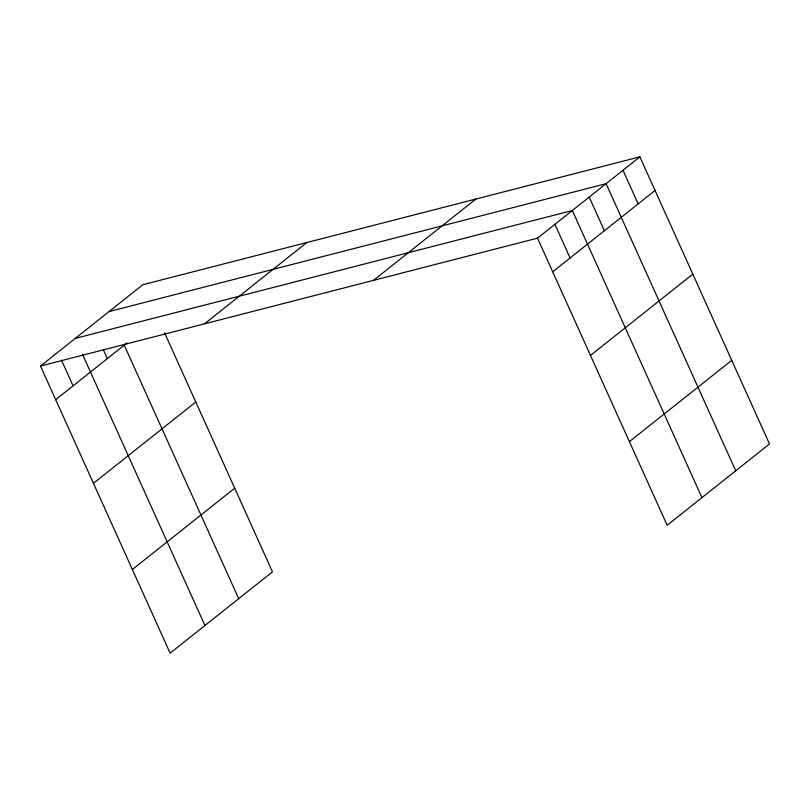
<?xml version="1.0" encoding="UTF-8"?>
<svg xmlns="http://www.w3.org/2000/svg" width="810" height="810" viewBox="0 0 810 810"><rect width="100%" height="100%" fill="white"/><g stroke="black" fill="none" stroke-linecap="round" stroke-linejoin="round"><path stroke-width="1.21" d="M164.562 332.849L272.474 571.84L170.14 653.154L40.5 366.039L142.833 284.725L639.86 156.846L769.5 443.961L667.167 525.275L537.526 238.16L639.86 156.846M55.688 399.664L127.059 342.944M204.515 323.838L306.858 242.524M93.454 483.317L195.787 402.003M373.511 280.361L475.845 199.047M132.364 569.501L234.708 488.187M552.714 271.796L655.047 190.482M590.48 355.438L692.813 274.124M629.4 441.632L731.734 360.318M109.066 311.556L606.093 183.678L735.733 470.802M75.289 338.388L572.326 210.519L701.956 497.634M40.5 366.039L537.526 238.16M622.981 170.262L638.158 203.897M589.204 197.103L604.392 230.728M554.921 224.34L570.108 257.965M124.244 345.182L238.707 598.671M103.316 349.626L107.365 358.597M82.377 354.081L204.93 625.502M61.438 360.055L73.082 385.843"/></g></svg>
